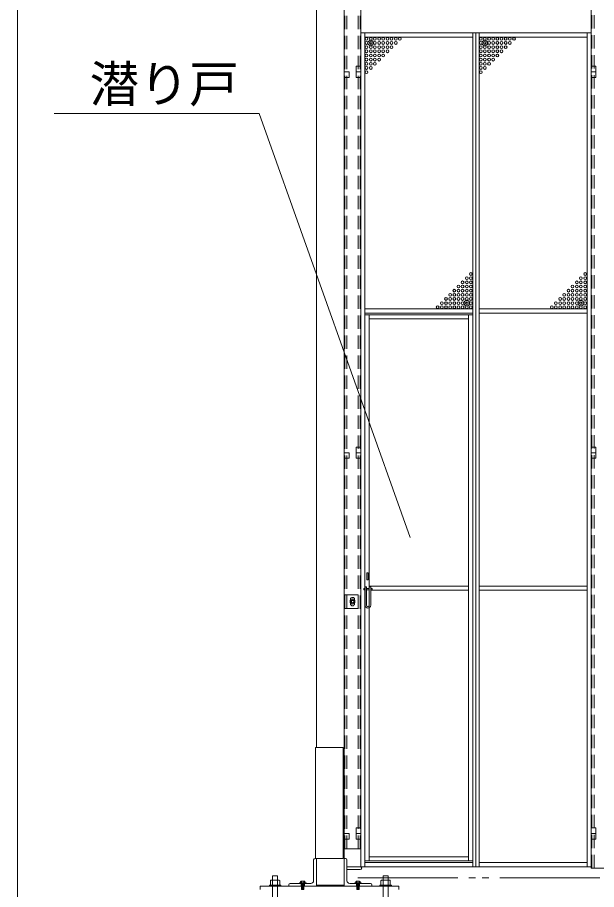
# Model space of a CAD drawing. Units: millimetres, scale not verified. Extents: x -10338 to 10338, y -7128 to 7128.
# Drawn here: x -10338 to -8252, y -4061 to -921 of the extents above; entities that cross this region are included whole.
import ezdxf
from ezdxf.enums import TextEntityAlignment as Align

# ---------------------------------------------------------------- set-up
doc = ezdxf.new("R2010")
doc.units = ezdxf.units.MM
doc.header["$LTSCALE"] = 40
doc.header["$PDMODE"] = 32
doc.header["$PDSIZE"] = 20
doc.linetypes.add('DASHED1', pattern=[1.8, 1.2, -0.6])
doc.linetypes.add('DOUBLE_CHAIN2', pattern=[12.8, 9, -1, 0.6, -0.6, 0.6, -1])
for name, color, linetype, lineweight in [('0-0_0', 7, 'Continuous', 9), ('0-3_CYG-108', 7, 'Continuous', 9), ('0-9_TEXT', 7, 'Continuous', 9), ('0-A_ﾒッｼュﾊﾟﾈﾙ用ﾌﾞﾛッｸ', 7, 'Continuous', 9)]:
    doc.layers.add(name, color=color, linetype=linetype, lineweight=lineweight)
doc.styles.add('ＭＳ ゴシック', font='')
doc.styles.get('ＭＳ ゴシック').set_extended_font_data('MS Gothic')

msp = doc.modelspace()

# ---------------------------------------------------------------- linework, layer by layer
at = {"layer": '0-0_0'}
msp.add_line((-10338.45, 7127.75), (-10338.45, -7127.75), dxfattribs=at)
at = {"layer": '0-3_CYG-108'}
for p, q in [((-9261.36, 450.51), (-9261.36, -3549.49)), ((-8271.36, -3984.3), (-8271.36, 235.48)), ((-9161.36, -4049.49), (-9161.36, 50.51)), ((-9161.36, -3914.31), (-9161.36, -239.49)), ((-9101.37, -3914.49), (-9101.37, -239.49)), ((-9101.67, -976.51), (-9101.67, -3979.51)), ((-8271.67, -976.51), (-9101.67, -976.51)), ((-9086.67, -3979.51), (-9086.67, -976.51)), ((-8697.67, -991.51), (-9086.67, -991.51)), ((-8697.67, -3979.51), (-8697.67, -976.51)), ((-8686.67, -3979.51), (-8686.67, -976.51)), ((-8675.67, -3979.51), (-8675.67, -976.51)), ((-8675.67, -991.51), (-8286.67, -991.51)), ((-8286.67, -3979.51), (-8286.67, -976.51)), ((-8271.67, -976.51), (-8271.67, -3979.51)), ((-9101.67, -1096.51), (-9118.67, -1096.51)), ((-8271.67, -1096.51), (-8254.67, -1096.51)), ((-9118.67, -1116.51), (-9101.67, -1116.51)), ((-8254.67, -1116.51), (-8271.67, -1116.51)), ((-8697.67, -1970.51), (-9086.67, -1970.51)), ((-8675.67, -1970.51), (-8286.67, -1970.51)), ((-8697.67, -1985.51), (-9086.67, -1985.51)), ((-8698.06, -1991.14), (-9086.67, -1991.14)), ((-9071.47, -1991.14), (-9071.47, -2976.83)), ((-8713.26, -2006.14), (-9071.47, -2006.14)), ((-8713.26, -1991.14), (-8713.26, -3958.51)), ((-8698.06, -1991.14), (-8698.06, -3958.51)), ((-8675.67, -1985.51), (-8286.67, -1985.51)), ((-9086.14, -2981.9), (-9091.2, -2981.9)), ((-9081.08, -2976.83), (-9070.94, -2976.83)), ((-9070.94, -2981.9), (-9081.08, -2981.9)), ((-8713.26, -2968.73), (-9071.47, -2968.73)), ((-9071.47, -2981.9), (-9071.47, -3041.66)), ((-9065.88, -2976.83), (-9060.82, -2976.83)), ((-8713.26, -2983.73), (-9065.88, -2983.73)), ((-8675.67, -2968.73), (-8286.67, -2968.73)), ((-8675.67, -2983.73), (-8286.67, -2983.73)), ((-9111.36, -2999.49), (-9161.36, -2999.49)), ((-9111.36, -2999.49), (-9111.36, -3049.49)), ((-9138.86, -3016.49), (-9138.86, -3032.49)), ((-9123.86, -3016.49), (-9123.86, -3032.49)), ((-9161.36, -3049.49), (-9111.36, -3049.49)), ((-9071.47, -3047.28), (-9071.47, -3958.51)), ((-9101.37, -3914.49), (-9161.36, -3914.49)), ((-9271.36, -3954.5), (-9271.36, -4029.49)), ((-9164.56, -3949.49), (-9266.36, -3949.49)), ((-9164.57, -3949.5), (-9266.36, -3949.5)), ((-9261.36, -4049.49), (-9261.36, -3949.5)), ((-9161.38, -3949.5), (-9156.38, -3949.5)), ((-9151.38, -3954.5), (-9151.38, -4029.49)), ((-8713.26, -3943.51), (-9071.47, -3943.51)), ((-9151.38, -3979.49), (-9103.38, -3979.49)), ((-8271.67, -3979.51), (-9101.67, -3979.51)), ((-8698.06, -3958.51), (-9086.67, -3958.51)), ((-8697.67, -3964.51), (-9086.67, -3964.51)), ((-8675.67, -3964.51), (-8286.67, -3964.51)), ((-8271.36, -3984.52), (-8211.37, -3984.52)), ((-9419.1, -4581.79), (-9419.1, -4013.68)), ((-9417.11, -4011.69), (-9403.18, -4011.69)), ((-9401.19, -4013.68), (-9401.19, -4178.84)), ((-9103.38, -3989.49), (-9151.38, -3989.49)), ((-9021.12, -4178.84), (-9021.12, -4013.69)), ((-9019.12, -4011.69), (-9005.21, -4011.69)), ((-9003.21, -4013.69), (-9003.21, -4581.79)), ((-8964.41, -4049.49), (-9463.87, -4049.49)), ((-9463.87, -4049.49), (-9463.87, -4060.99)), ((-9427.06, -4029.65), (-9427.06, -4045.57)), ((-9395.22, -4027.66), (-9425.07, -4027.66)), ((-9393.23, -4045.57), (-9393.23, -4029.65)), ((-9361.36, -4044.49), (-9361.36, -4049.49)), ((-9061.38, -4049.49), (-9361.36, -4049.49)), ((-9281.36, -4039.49), (-9356.36, -4039.49)), ((-9318.61, -4033.5), (-9318.61, -4037.48)), ((-9304.68, -4031.51), (-9316.62, -4031.51)), ((-9314.63, -4031.51), (-9314.63, -4037.48)), ((-9306.67, -4037.48), (-9306.67, -4031.51)), ((-9302.69, -4037.48), (-9302.69, -4033.5)), ((-9141.38, -4039.49), (-9066.38, -4039.49)), ((-9123.6, -4039.47), (-9099.72, -4039.47)), ((-9119.62, -4033.5), (-9119.62, -4037.48)), ((-9105.69, -4031.51), (-9117.63, -4031.51)), ((-9115.64, -4031.51), (-9115.64, -4037.48)), ((-9107.68, -4031.51), (-9107.68, -4037.48)), ((-9105.69, -4039.47), (-9105.69, -4049.42)), ((-9103.7, -4033.5), (-9103.7, -4037.48)), ((-9099.72, -4037.48), (-9099.72, -4039.47)), ((-9061.38, -4044.49), (-9061.38, -4049.49)), ((-9029.08, -4029.65), (-9029.08, -4045.57)), ((-8997.24, -4027.66), (-9027.09, -4027.66)), ((-8995.25, -4045.57), (-8995.25, -4029.65)), ((-8964.41, -4049.49), (-8964.41, -4060.99))]:
    msp.add_line(p, q, dxfattribs=at)
at = {"layer": '0-3_CYG-108', "linetype": 'DASHED1'}
for p, q in [((-8269.06, -3984.52), (-8269.06, 235.48)), ((-8261.36, -3984.52), (-8261.36, 235.48)), ((-9159.06, -3914.49), (-9159.06, -239.49)), ((-9151.36, -3914.49), (-9151.36, -239.49)), ((-9111.37, -3914.49), (-9111.37, -239.49)), ((-9103.67, -3914.49), (-9103.67, -239.49))]:
    msp.add_line(p, q, dxfattribs=at)
at = {"layer": '0-3_CYG-108', "linetype": 'DOUBLE_CHAIN2'}
for p, q in [((-9112.3, -4019.72), (1589.33, -4019.72)), ((-9316.62, -4039.47), (-9316.62, -4049.42)), ((-9314.63, -4039.47), (-9306.67, -4039.47)), ((-9314.63, -4041.46), (-9306.67, -4039.47)), ((-9314.63, -4043.45), (-9306.67, -4041.46)), ((-9314.63, -4045.44), (-9306.67, -4043.45)), ((-9314.63, -4047.43), (-9306.67, -4045.44)), ((-9314.63, -4049.42), (-9306.67, -4047.43)), ((-9314.63, -4051.41), (-9306.67, -4049.42)), ((-9314.63, -4053.4), (-9306.67, -4051.41)), ((-9304.68, -4039.47), (-9304.68, -4049.42)), ((-9261.36, -4044.99), (-9161.38, -4044.99)), ((-9117.63, -4039.47), (-9117.63, -4049.42)), ((-9115.64, -4039.47), (-9107.68, -4039.47)), ((-9115.64, -4041.46), (-9107.68, -4039.47)), ((-9115.64, -4043.45), (-9107.68, -4041.46)), ((-9115.64, -4045.44), (-9107.68, -4043.45)), ((-9115.64, -4047.43), (-9107.68, -4045.44)), ((-9115.64, -4049.42), (-9107.68, -4047.43)), ((-9115.64, -4051.41), (-9107.68, -4049.42)), ((-9115.64, -4053.4), (-9107.68, -4051.41)), ((-9314.63, -4055.39), (-9306.67, -4053.4)), ((-9314.63, -4057.38), (-9306.67, -4055.39)), ((-9314.63, -4059.37), (-9306.67, -4057.38)), ((-9314.63, -4061.36), (-9306.67, -4059.37)), ((-9115.64, -4055.39), (-9107.68, -4053.4)), ((-9115.64, -4057.38), (-9107.68, -4055.39)), ((-9115.64, -4059.37), (-9107.68, -4057.38)), ((-9115.64, -4061.36), (-9107.68, -4059.37))]:
    msp.add_line(p, q, dxfattribs=at)
at = {"layer": '0-3_CYG-108'}
for points in [[(-9101.37, -1136.51), (-9118.67, -1136.51), (-9118.67, -1096.51)], [(-8254.67, -1096.51), (-8254.67, -1136.51), (-8271.36, -1136.51)], [(-9161.36, -1136.51), (-9144.06, -1136.51), (-9144.06, -1116.51), (-9161.36, -1116.51)], [(-9101.67, -2468.01), (-9118.67, -2468.01), (-9118.67, -2488.01), (-9101.67, -2488.01)], [(-8271.67, -2468.01), (-8254.67, -2468.01), (-8254.67, -2488.01), (-8271.67, -2488.01)], [(-9161.36, -2508.01), (-9144.06, -2508.01), (-9144.06, -2488.01), (-9161.36, -2488.01)], [(-9101.37, -2508.01), (-9118.67, -2508.01), (-9118.67, -2488.01)], [(-8271.36, -2508.01), (-8254.67, -2508.01), (-8254.67, -2488.01)], [(-9091.2, -2981.9), (-9091.2, -2976.83), (-9086.14, -2976.83)], [(-9081.08, -3037.61), (-9081.08, -2971.77), (-9086.14, -2971.77), (-9086.14, -3037.61)], [(-9065.88, -3037.61), (-9065.88, -2971.77), (-9070.94, -2971.77), (-9070.94, -3037.61)], [(-9060.82, -2976.83), (-9060.82, -2981.9), (-9065.88, -2981.9)], [(-9164.56, -3949.49), (-9164.56, -3549.49), (-9264.56, -3549.49), (-9264.56, -3949.49)], [(-9161.36, -3879.51), (-9144.06, -3879.51), (-9144.06, -3859.51), (-9161.36, -3859.51)], [(-9101.67, -3859.51), (-9118.67, -3859.51), (-9118.67, -3839.51), (-9101.67, -3839.51)], [(-9101.37, -3879.51), (-9118.67, -3879.51), (-9118.67, -3859.51)], [(-8271.67, -3859.51), (-8254.67, -3859.51), (-8254.67, -3839.51), (-8271.67, -3839.51)], [(-8271.36, -3879.51), (-8254.67, -3879.51), (-8254.67, -3859.51)], [(-9099.72, -4037.48), (-9123.6, -4037.48), (-9123.6, -4039.47)]]:
    msp.add_lwpolyline(points, dxfattribs=at)
for points in [[(-9075, -2921.12), (-9075, -2946.44), (-9080.06, -2946.44), (-9080.06, -2921.12)], [(-9139.86, -3029.26), (-9139.86, -3019.44), (-9131.36, -3014.54), (-9122.86, -3019.44), (-9122.86, -3029.26), (-9131.36, -3034.17)], [(-9431.04, -4045.57), (-9389.25, -4045.57), (-9389.25, -4049.55), (-9431.04, -4049.55)], [(-9322.59, -4039.47), (-9298.71, -4039.47), (-9298.71, -4037.48), (-9322.59, -4037.48)], [(-9033.06, -4045.57), (-8991.27, -4045.57), (-8991.27, -4049.55), (-9033.06, -4049.55)]]:
    msp.add_lwpolyline(points, close=True, dxfattribs=at)
at = {"layer": '0-3_CYG-108', "linetype": 'DOUBLE_CHAIN2'}
for points in [[(-9306.67, -4037.48), (-9306.67, -4061.36), (-9314.63, -4061.36), (-9314.63, -4037.48)], [(-9107.68, -4037.48), (-9107.68, -4061.36), (-9115.64, -4061.36), (-9115.64, -4037.48)]]:
    msp.add_lwpolyline(points, dxfattribs=at)
at = {"layer": '0-3_CYG-108'}
for radius in [8.5, 5, 5, 4.19]:
    msp.add_circle((-9131.36, -3024.35), radius, dxfattribs=at)
for centre, radius, start, end in [((-9131.36, -3016.49), 7.5, 0, 180), ((-9131.36, -3032.49), 7.5, 180, 0), ((-9076.01, -3037.61), 10.13, 180, 0), ((-9076.01, -3037.61), 5.06, 180, 0), ((-9266.36, -3954.5), 5, 90, 180), ((-9156.38, -3954.5), 5, 0, 90), ((-9103.38, -3984.49), 5, 270, 90), ((-9417.11, -4013.68), 1.99, 90, 180), ((-9403.18, -4013.68), 1.99, 0, 90), ((-9019.12, -4013.69), 2, 90, 180), ((-9005.21, -4013.69), 2, 0, 90), ((-9425.07, -4029.65), 1.99, 90, 180), ((-9395.22, -4029.65), 1.99, 0, 90), ((-9356.36, -4044.49), 5, 90, 180), ((-9316.62, -4033.5), 1.99, 90, 180), ((-9304.68, -4033.5), 1.99, 0, 90), ((-9281.36, -4029.49), 10, 270, 0), ((-9141.38, -4029.49), 10, 180, 270), ((-9117.63, -4033.5), 1.99, 90, 180), ((-9105.69, -4033.5), 1.99, 0, 90), ((-9066.38, -4044.49), 5, 0, 90), ((-9027.09, -4029.65), 1.99, 90, 180), ((-8997.24, -4029.65), 1.99, 0, 90)]:
    msp.add_arc(centre, radius, start, end, dxfattribs=at)
at = {"layer": '0-3_CYG-108', "linetype": 'DOUBLE_CHAIN2'}
for centre in [(-9316.62, -4033.5), (-9117.63, -4033.5)]:
    msp.add_arc(centre, 1.99, 90, 180, dxfattribs=at)
at = {"layer": '0-9_TEXT'}
for p in [(-10205.91, -1266.84), (-8923.6, -2793.58)]:
    msp.add_line(p, (-9468.08, -1266.84), dxfattribs=at)
at = {"layer": '0-A_ﾒッｼュﾊﾟﾈﾙ用ﾌﾞﾛッｸ'}
for centre in [(-9080.67, -997.51), (-9065.67, -997.51), (-9050.67, -997.51), (-9035.67, -997.51), (-9020.67, -997.51), (-9005.67, -997.51), (-8990.67, -997.51), (-8975.67, -997.51), (-8960.67, -997.51), (-8669.67, -997.51), (-8654.67, -997.51), (-8639.67, -997.51), (-8624.67, -997.51), (-8609.67, -997.51), (-8594.67, -997.51), (-8579.67, -997.51), (-8564.67, -997.51), (-8549.67, -997.51), (-9080.67, -1012.51), (-9080.67, -1027.51), (-9065.67, -1012.51), (-9065.67, -1027.51), (-9050.67, -1012.51), (-9050.67, -1027.51), (-9035.67, -1012.51), (-9035.67, -1027.51), (-9020.67, -1012.51), (-9020.67, -1027.51), (-9005.67, -1012.51), (-9005.67, -1027.51), (-8990.67, -1012.51), (-8990.67, -1027.51), (-8975.67, -1012.51), (-8669.67, -1012.51), (-8669.67, -1027.51), (-8654.67, -1012.51), (-8654.67, -1027.51), (-8639.67, -1012.51), (-8639.67, -1027.51), (-8624.67, -1012.51), (-8624.67, -1027.51), (-8609.67, -1012.51), (-8609.67, -1027.51), (-8594.67, -1012.51), (-8594.67, -1027.51), (-8579.67, -1012.51), (-8579.67, -1027.51), (-8564.67, -1012.51), (-9080.67, -1042.51), (-9080.67, -1057.51), (-9080.67, -1072.51), (-9065.67, -1042.51), (-9065.67, -1057.51), (-9065.67, -1072.51), (-9050.67, -1042.51), (-9050.67, -1057.51), (-9050.67, -1072.51), (-9035.67, -1042.51), (-9035.67, -1057.51), (-9035.67, -1072.51), (-9020.67, -1042.51), (-9020.67, -1057.51), (-9005.67, -1042.51), (-8669.67, -1042.51), (-8669.67, -1057.51), (-8669.67, -1072.51), (-8654.67, -1042.51), (-8654.67, -1057.51), (-8654.67, -1072.51), (-8639.67, -1042.51), (-8639.67, -1057.51), (-8639.67, -1072.51), (-8624.67, -1042.51), (-8624.67, -1057.51), (-8624.67, -1072.51), (-8609.67, -1042.51), (-8609.67, -1057.51), (-8594.67, -1042.51), (-9080.67, -1087.51), (-9080.67, -1102.51), (-9065.67, -1087.51), (-9065.67, -1102.51), (-9050.67, -1087.51), (-8669.67, -1087.51), (-8669.67, -1102.51), (-8654.67, -1087.51), (-8654.67, -1102.51), (-8639.67, -1087.51), (-9080.67, -1117.51), (-8669.67, -1117.51), (-8704.67, -1844.51), (-8293.67, -1844.51), (-8734.67, -1874.51), (-8719.67, -1859.51), (-8719.67, -1874.51), (-8704.67, -1859.51), (-8704.67, -1874.51), (-8323.67, -1874.51), (-8308.67, -1859.51), (-8308.67, -1874.51), (-8293.67, -1859.51), (-8293.67, -1874.51), (-8779.67, -1919.51), (-8764.67, -1904.51), (-8764.67, -1919.51), (-8749.67, -1889.51), (-8749.67, -1904.51), (-8749.67, -1919.51), (-8734.67, -1889.51), (-8734.67, -1904.51), (-8734.67, -1919.51), (-8719.67, -1889.51), (-8719.67, -1904.51), (-8719.67, -1919.51), (-8704.67, -1889.51), (-8704.67, -1904.51), (-8704.67, -1919.51), (-8368.67, -1919.51), (-8353.67, -1904.51), (-8353.67, -1919.51), (-8338.67, -1889.51), (-8338.67, -1904.51), (-8338.67, -1919.51), (-8323.67, -1889.51), (-8323.67, -1904.51), (-8323.67, -1919.51), (-8308.67, -1889.51), (-8308.67, -1904.51), (-8308.67, -1919.51), (-8293.67, -1889.51), (-8293.67, -1904.51), (-8293.67, -1919.51), (-8809.67, -1949.51), (-8794.67, -1934.51), (-8794.67, -1949.51), (-8779.67, -1934.51), (-8779.67, -1949.51), (-8764.67, -1934.51), (-8764.67, -1949.51), (-8749.67, -1934.51), (-8749.67, -1949.51), (-8734.67, -1934.51), (-8734.67, -1949.51), (-8719.67, -1934.51), (-8719.67, -1949.51), (-8704.67, -1934.51), (-8704.67, -1949.51), (-8398.67, -1949.51), (-8383.67, -1934.51), (-8383.67, -1949.51), (-8368.67, -1934.51), (-8368.67, -1949.51), (-8353.67, -1934.51), (-8353.67, -1949.51), (-8338.67, -1934.51), (-8338.67, -1949.51), (-8323.67, -1934.51), (-8323.67, -1949.51), (-8308.67, -1934.51), (-8308.67, -1949.51), (-8293.67, -1934.51), (-8293.67, -1949.51), (-8824.67, -1964.51), (-8809.67, -1964.51), (-8794.67, -1964.51), (-8779.67, -1964.51), (-8764.67, -1964.51), (-8749.67, -1964.51), (-8734.67, -1964.51), (-8719.67, -1964.51), (-8704.67, -1964.51), (-8413.67, -1964.51), (-8398.67, -1964.51), (-8383.67, -1964.51), (-8368.67, -1964.51), (-8353.67, -1964.51), (-8338.67, -1964.51), (-8323.67, -1964.51), (-8308.67, -1964.51), (-8293.67, -1964.51)]:
    msp.add_circle(centre, 5, dxfattribs=at)
for p in [(-9065.67, -1012.51), (-8654.67, -1012.51), (-8719.67, -1949.51), (-8308.67, -1949.51)]:
    msp.add_point(p, dxfattribs=at)

# ---------------------------------------------------------------- texts
at = {"layer": '0-9_TEXT', "style": 'ＭＳ ゴシック'}
msp.add_text('潜り戸', height=131.4, dxfattribs=at).set_placement((-10078.72, -1265.48), align=Align.BOTTOM_LEFT)

doc.saveas('drawing.dxf')
